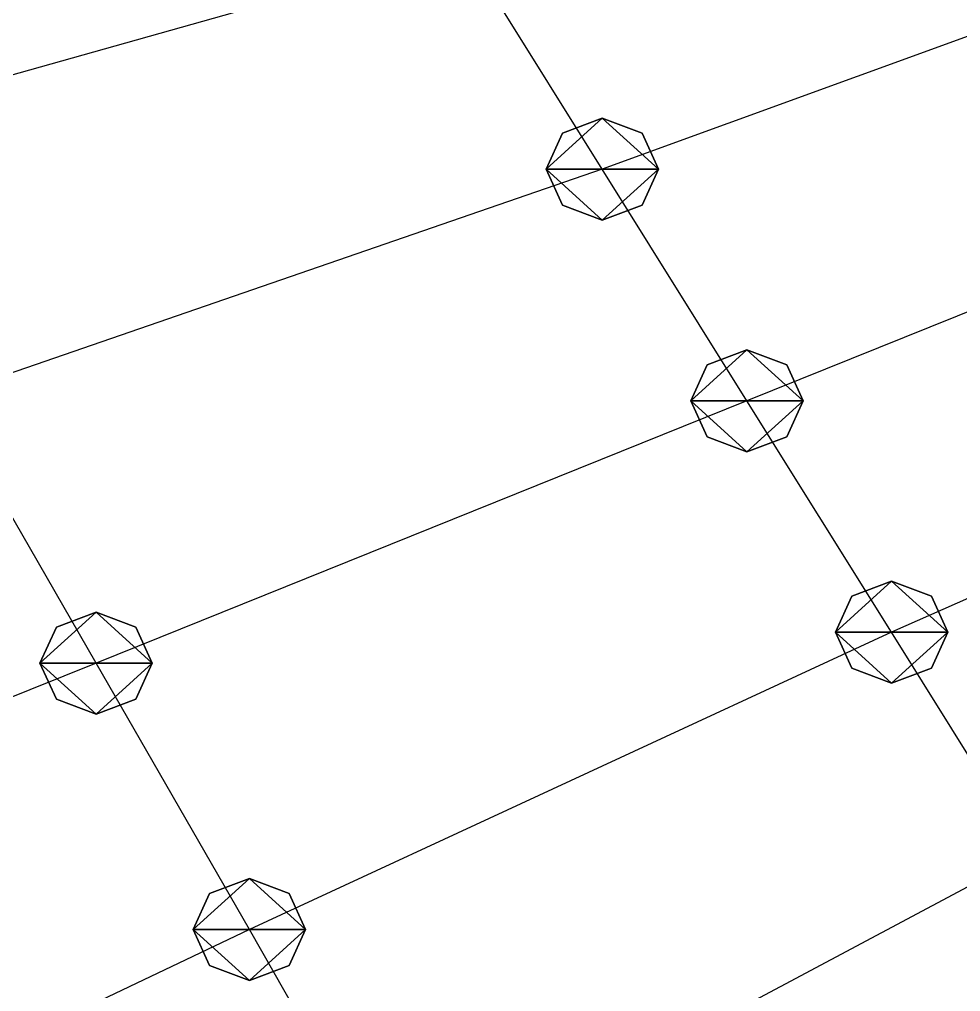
# Model space of a CAD drawing. Header units: metres. Extents: x -75 to 75, y -50 to 48.
# Drawn here: x -49.26 to -32.52, y -22.47 to -5.18 of the extents above; entities that cross this region are included whole.
import ezdxf

# ---------------------------------------------------------------- set-up
doc = ezdxf.new("R2010")
doc.units = ezdxf.units.M

msp = doc.modelspace()

# ---------------------------------------------------------------- linework, layer by layer
for p, q in [((-27.28772, -3.6247559, -212.22095), (-38.897255, -7.847496, -215.68001)), ((-41.349464, -3.906578, -214.45413), (-53.28535, -7.2626953, -217.3912)), ((-38.897255, -7.847496, -215.68001), (-41.349464, -3.906578, -214.45413)), ((-38.897255, -6.9411836, -216.10262), (-39.604362, -7.2066364, -215.97884)), ((-38.897255, -6.9411836, -216.10262), (-39.604362, -7.2066364, -215.97884)), ((-38.897255, -6.9411836, -216.10262), (-39.604362, -7.2066364, -215.97884)), ((-38.897255, -6.9411836, -216.10262), (-39.604362, -7.2066364, -215.97884)), ((-38.190147, -7.2066364, -215.97884), (-38.897255, -6.9411836, -216.10262)), ((-38.190147, -7.2066364, -215.97884), (-38.897255, -6.9411836, -216.10262)), ((-38.190147, -7.2066364, -215.97884), (-38.897255, -6.9411836, -216.10262)), ((-38.190147, -7.2066364, -215.97884), (-38.897255, -6.9411836, -216.10262)), ((-39.604362, -7.2066364, -215.97884), (-39.897255, -7.847496, -215.68001)), ((-39.604362, -7.2066364, -215.97884), (-39.897255, -7.847496, -215.68001)), ((-39.604362, -7.2066364, -215.97884), (-39.897255, -7.847496, -215.68001)), ((-39.604362, -7.2066364, -215.97884), (-39.897255, -7.847496, -215.68001)), ((-37.897255, -7.847496, -215.68001), (-38.190147, -7.2066364, -215.97884)), ((-37.897255, -7.847496, -215.68001), (-38.190147, -7.2066364, -215.97884)), ((-37.897255, -7.847496, -215.68001), (-38.190147, -7.2066364, -215.97884)), ((-37.897255, -7.847496, -215.68001), (-38.190147, -7.2066364, -215.97884)), ((-24.745731, -7.298603, -213.06104), (-36.32342, -11.96508, -216.94678)), ((-38.897255, -7.847496, -215.68001), (-50.62865, -11.893513, -219.09747)), ((-39.897255, -7.847496, -215.68001), (-39.604362, -8.488356, -215.38118)), ((-39.897255, -7.847496, -215.68001), (-39.604362, -8.488356, -215.38118)), ((-39.897255, -7.847496, -215.68001), (-39.604362, -8.488356, -215.38118)), ((-39.897255, -7.847496, -215.68001), (-39.604362, -8.488356, -215.38118)), ((-36.32342, -11.96508, -216.94678), (-38.897255, -7.847496, -215.68001)), ((-38.190147, -8.488356, -215.38118), (-37.897255, -7.847496, -215.68001)), ((-38.190147, -8.488356, -215.38118), (-37.897255, -7.847496, -215.68001)), ((-38.190147, -8.488356, -215.38118), (-37.897255, -7.847496, -215.68001)), ((-38.190147, -8.488356, -215.38118), (-37.897255, -7.847496, -215.68001)), ((-39.604362, -8.488356, -215.38118), (-38.897255, -8.753809, -215.2574)), ((-39.604362, -8.488356, -215.38118), (-38.897255, -8.753809, -215.2574)), ((-39.604362, -8.488356, -215.38118), (-38.897255, -8.753809, -215.2574)), ((-39.604362, -8.488356, -215.38118), (-38.897255, -8.753809, -215.2574)), ((-38.897255, -8.753809, -215.2574), (-38.190147, -8.488356, -215.38118)), ((-38.897255, -8.753809, -215.2574), (-38.190147, -8.488356, -215.38118)), ((-38.897255, -8.753809, -215.2574), (-38.190147, -8.488356, -215.38118)), ((-38.897255, -8.753809, -215.2574), (-38.190147, -8.488356, -215.38118)), ((-36.32342, -11.058767, -217.36938), (-37.03053, -11.324221, -217.2456)), ((-36.32342, -11.058767, -217.36938), (-37.03053, -11.324221, -217.2456)), ((-36.32342, -11.058767, -217.36938), (-37.03053, -11.324221, -217.2456)), ((-36.32342, -11.058767, -217.36938), (-37.03053, -11.324221, -217.2456)), ((-35.616314, -11.324221, -217.2456), (-36.32342, -11.058767, -217.36938)), ((-35.616314, -11.324221, -217.2456), (-36.32342, -11.058767, -217.36938)), ((-35.616314, -11.324221, -217.2456), (-36.32342, -11.058767, -217.36938)), ((-35.616314, -11.324221, -217.2456), (-36.32342, -11.058767, -217.36938)), ((-22.203707, -10.97242, -213.90125), (-33.74958, -16.082653, -218.21361)), ((-37.03053, -11.324221, -217.2456), (-37.32342, -11.96508, -216.94678)), ((-37.03053, -11.324221, -217.2456), (-37.32342, -11.96508, -216.94678)), ((-37.03053, -11.324221, -217.2456), (-37.32342, -11.96508, -216.94678)), ((-37.03053, -11.324221, -217.2456), (-37.32342, -11.96508, -216.94678)), ((-35.32342, -11.96508, -216.94678), (-35.616314, -11.324221, -217.2456)), ((-35.32342, -11.96508, -216.94678), (-35.616314, -11.324221, -217.2456)), ((-35.32342, -11.96508, -216.94678), (-35.616314, -11.324221, -217.2456)), ((-35.32342, -11.96508, -216.94678), (-35.616314, -11.324221, -217.2456)), ((-47.901283, -16.631449, -220.83209), (-50.62865, -11.893513, -219.09747)), ((-36.32342, -11.96508, -216.94678), (-47.901283, -16.631449, -220.83209)), ((-37.32342, -11.96508, -216.94678), (-37.03053, -12.60594, -216.64795)), ((-37.32342, -11.96508, -216.94678), (-37.03053, -12.60594, -216.64795)), ((-37.32342, -11.96508, -216.94678), (-37.03053, -12.60594, -216.64795)), ((-37.32342, -11.96508, -216.94678), (-37.03053, -12.60594, -216.64795)), ((-33.74958, -16.082653, -218.21361), (-36.32342, -11.96508, -216.94678)), ((-35.616314, -12.60594, -216.64795), (-35.32342, -11.96508, -216.94678)), ((-35.616314, -12.60594, -216.64795), (-35.32342, -11.96508, -216.94678)), ((-35.616314, -12.60594, -216.64795), (-35.32342, -11.96508, -216.94678)), ((-35.616314, -12.60594, -216.64795), (-35.32342, -11.96508, -216.94678)), ((-37.03053, -12.60594, -216.64795), (-36.32342, -12.871393, -216.52417)), ((-37.03053, -12.60594, -216.64795), (-36.32342, -12.871393, -216.52417)), ((-37.03053, -12.60594, -216.64795), (-36.32342, -12.871393, -216.52417)), ((-37.03053, -12.60594, -216.64795), (-36.32342, -12.871393, -216.52417)), ((-36.32342, -12.871393, -216.52417), (-35.616314, -12.60594, -216.64795)), ((-36.32342, -12.871393, -216.52417), (-35.616314, -12.60594, -216.64795)), ((-36.32342, -12.871393, -216.52417), (-35.616314, -12.60594, -216.64795)), ((-36.32342, -12.871393, -216.52417), (-35.616314, -12.60594, -216.64795)), ((-33.74958, -15.17634, -218.63622), (-34.456688, -15.441793, -218.51244)), ((-33.74958, -15.17634, -218.63622), (-34.456688, -15.441793, -218.51244)), ((-33.74958, -15.17634, -218.63622), (-34.456688, -15.441793, -218.51244)), ((-33.74958, -15.17634, -218.63622), (-34.456688, -15.441793, -218.51244)), ((-33.042473, -15.441793, -218.51244), (-33.74958, -15.17634, -218.63622)), ((-33.042473, -15.441793, -218.51244), (-33.74958, -15.17634, -218.63622)), ((-33.042473, -15.441793, -218.51244), (-33.74958, -15.17634, -218.63622)), ((-33.042473, -15.441793, -218.51244), (-33.74958, -15.17634, -218.63622)), ((-34.456688, -15.441793, -218.51244), (-34.74958, -16.082653, -218.21361)), ((-34.456688, -15.441793, -218.51244), (-34.74958, -16.082653, -218.21361)), ((-34.456688, -15.441793, -218.51244), (-34.74958, -16.082653, -218.21361)), ((-34.456688, -15.441793, -218.51244), (-34.74958, -16.082653, -218.21361)), ((-32.74958, -16.082653, -218.21361), (-33.042473, -15.441793, -218.51244)), ((-32.74958, -16.082653, -218.21361), (-33.042473, -15.441793, -218.51244)), ((-32.74958, -16.082653, -218.21361), (-33.042473, -15.441793, -218.51244)), ((-32.74958, -16.082653, -218.21361), (-33.042473, -15.441793, -218.51244)), ((-47.901283, -15.725136, -221.2547), (-48.60839, -15.990589, -221.13092)), ((-47.901283, -15.725136, -221.2547), (-48.60839, -15.990589, -221.13092)), ((-47.901283, -15.725136, -221.2547), (-48.60839, -15.990589, -221.13092)), ((-47.901283, -15.725136, -221.2547), (-48.60839, -15.990589, -221.13092)), ((-47.194176, -15.990589, -221.13092), (-47.901283, -15.725136, -221.2547)), ((-47.194176, -15.990589, -221.13092), (-47.901283, -15.725136, -221.2547)), ((-47.194176, -15.990589, -221.13092), (-47.901283, -15.725136, -221.2547)), ((-47.194176, -15.990589, -221.13092), (-47.901283, -15.725136, -221.2547)), ((-48.60839, -15.990589, -221.13092), (-48.901283, -16.631449, -220.83209)), ((-48.60839, -15.990589, -221.13092), (-48.901283, -16.631449, -220.83209)), ((-48.60839, -15.990589, -221.13092), (-48.901283, -16.631449, -220.83209)), ((-48.60839, -15.990589, -221.13092), (-48.901283, -16.631449, -220.83209)), ((-46.901283, -16.631449, -220.83209), (-47.194176, -15.990589, -221.13092)), ((-46.901283, -16.631449, -220.83209), (-47.194176, -15.990589, -221.13092)), ((-46.901283, -16.631449, -220.83209), (-47.194176, -15.990589, -221.13092)), ((-46.901283, -16.631449, -220.83209), (-47.194176, -15.990589, -221.13092)), ((-33.74958, -16.082653, -218.21361), (-45.17392, -21.369387, -222.56674)), ((-34.74958, -16.082653, -218.21361), (-34.456688, -16.723513, -217.91478)), ((-34.74958, -16.082653, -218.21361), (-34.456688, -16.723513, -217.91478)), ((-34.74958, -16.082653, -218.21361), (-34.456688, -16.723513, -217.91478)), ((-34.74958, -16.082653, -218.21361), (-34.456688, -16.723513, -217.91478)), ((-31.29737, -20.023571, -219.43954), (-33.74958, -16.082653, -218.21361)), ((-33.042473, -16.723513, -217.91478), (-32.74958, -16.082653, -218.21361)), ((-33.042473, -16.723513, -217.91478), (-32.74958, -16.082653, -218.21361)), ((-33.042473, -16.723513, -217.91478), (-32.74958, -16.082653, -218.21361)), ((-33.042473, -16.723513, -217.91478), (-32.74958, -16.082653, -218.21361)), ((-47.901283, -16.631449, -220.83209), (-59.479385, -21.297832, -224.71664)), ((-48.901283, -16.631449, -220.83209), (-48.60839, -17.272308, -220.53326)), ((-48.901283, -16.631449, -220.83209), (-48.60839, -17.272308, -220.53326)), ((-48.901283, -16.631449, -220.83209), (-48.60839, -17.272308, -220.53326)), ((-48.901283, -16.631449, -220.83209), (-48.60839, -17.272308, -220.53326)), ((-45.17392, -21.369387, -222.56674), (-47.901283, -16.631449, -220.83209)), ((-47.194176, -17.272308, -220.53326), (-46.901283, -16.631449, -220.83209)), ((-47.194176, -17.272308, -220.53326), (-46.901283, -16.631449, -220.83209)), ((-47.194176, -17.272308, -220.53326), (-46.901283, -16.631449, -220.83209)), ((-47.194176, -17.272308, -220.53326), (-46.901283, -16.631449, -220.83209)), ((-34.456688, -16.723513, -217.91478), (-33.74958, -16.988966, -217.791)), ((-34.456688, -16.723513, -217.91478), (-33.74958, -16.988966, -217.791)), ((-34.456688, -16.723513, -217.91478), (-33.74958, -16.988966, -217.791)), ((-34.456688, -16.723513, -217.91478), (-33.74958, -16.988966, -217.791)), ((-33.74958, -16.988966, -217.791), (-33.042473, -16.723513, -217.91478)), ((-33.74958, -16.988966, -217.791), (-33.042473, -16.723513, -217.91478)), ((-33.74958, -16.988966, -217.791), (-33.042473, -16.723513, -217.91478)), ((-33.74958, -16.988966, -217.791), (-33.042473, -16.723513, -217.91478)), ((-48.60839, -17.272308, -220.53326), (-47.901283, -17.537762, -220.40948)), ((-48.60839, -17.272308, -220.53326), (-47.901283, -17.537762, -220.40948)), ((-48.60839, -17.272308, -220.53326), (-47.901283, -17.537762, -220.40948)), ((-48.60839, -17.272308, -220.53326), (-47.901283, -17.537762, -220.40948)), ((-47.901283, -17.537762, -220.40948), (-47.194176, -17.272308, -220.53326)), ((-47.901283, -17.537762, -220.40948), (-47.194176, -17.272308, -220.53326)), ((-47.901283, -17.537762, -220.40948), (-47.194176, -17.272308, -220.53326)), ((-47.901283, -17.537762, -220.40948), (-47.194176, -17.272308, -220.53326)), ((-31.29737, -20.023571, -219.43954), (-42.51724, -26.000223, -224.27296)), ((-45.17392, -20.463074, -222.98935), (-45.881027, -20.728527, -222.86557)), ((-45.17392, -20.463074, -222.98935), (-45.881027, -20.728527, -222.86557)), ((-45.17392, -20.463074, -222.98935), (-45.881027, -20.728527, -222.86557)), ((-45.17392, -20.463074, -222.98935), (-45.881027, -20.728527, -222.86557)), ((-44.466812, -20.728527, -222.86557), (-45.17392, -20.463074, -222.98935)), ((-44.466812, -20.728527, -222.86557), (-45.17392, -20.463074, -222.98935)), ((-44.466812, -20.728527, -222.86557), (-45.17392, -20.463074, -222.98935)), ((-44.466812, -20.728527, -222.86557), (-45.17392, -20.463074, -222.98935)), ((-45.881027, -20.728527, -222.86557), (-46.17392, -21.369387, -222.56674)), ((-45.881027, -20.728527, -222.86557), (-46.17392, -21.369387, -222.56674)), ((-45.881027, -20.728527, -222.86557), (-46.17392, -21.369387, -222.56674)), ((-45.881027, -20.728527, -222.86557), (-46.17392, -21.369387, -222.56674)), ((-44.17392, -21.369387, -222.56674), (-44.466812, -20.728527, -222.86557)), ((-44.17392, -21.369387, -222.56674), (-44.466812, -20.728527, -222.86557)), ((-44.17392, -21.369387, -222.56674), (-44.466812, -20.728527, -222.86557)), ((-44.17392, -21.369387, -222.56674), (-44.466812, -20.728527, -222.86557)), ((-45.17392, -21.369387, -222.56674), (-56.527775, -26.763206, -226.94772)), ((-46.17392, -21.369387, -222.56674), (-45.881027, -22.010246, -222.26791)), ((-46.17392, -21.369387, -222.56674), (-45.881027, -22.010246, -222.26791)), ((-46.17392, -21.369387, -222.56674), (-45.881027, -22.010246, -222.26791)), ((-46.17392, -21.369387, -222.56674), (-45.881027, -22.010246, -222.26791)), ((-42.51724, -26.000223, -224.27296), (-45.17392, -21.369387, -222.56674)), ((-44.466812, -22.010246, -222.26791), (-44.17392, -21.369387, -222.56674)), ((-44.466812, -22.010246, -222.26791), (-44.17392, -21.369387, -222.56674)), ((-44.466812, -22.010246, -222.26791), (-44.17392, -21.369387, -222.56674)), ((-44.466812, -22.010246, -222.26791), (-44.17392, -21.369387, -222.56674)), ((-45.881027, -22.010246, -222.26791), (-45.17392, -22.2757, -222.14413)), ((-45.881027, -22.010246, -222.26791), (-45.17392, -22.2757, -222.14413)), ((-45.881027, -22.010246, -222.26791), (-45.17392, -22.2757, -222.14413)), ((-45.881027, -22.010246, -222.26791), (-45.17392, -22.2757, -222.14413)), ((-45.17392, -22.2757, -222.14413), (-44.466812, -22.010246, -222.26791)), ((-45.17392, -22.2757, -222.14413), (-44.466812, -22.010246, -222.26791)), ((-45.17392, -22.2757, -222.14413), (-44.466812, -22.010246, -222.26791)), ((-45.17392, -22.2757, -222.14413), (-44.466812, -22.010246, -222.26791))]:
    msp.add_line(p, q)
for points in [[(-39.897255, -7.847496, -215.68001), (-39.604362, -7.2066364, -215.97884), (-38.897255, -6.9411836, -216.10262), (-38.897156, -6.9410834, -216.10251)], [(-39.897255, -7.847496, -215.68001), (-39.604362, -7.2066364, -215.97884), (-38.897255, -6.9411836, -216.10262), (-38.897156, -6.9410834, -216.10251)], [(-39.897255, -7.847496, -215.68001), (-39.604362, -7.2066364, -215.97884), (-38.897255, -6.9411836, -216.10262), (-38.897156, -6.9410834, -216.10251)], [(-39.897255, -7.847496, -215.68001), (-39.604362, -7.2066364, -215.97884), (-38.897255, -6.9411836, -216.10262), (-38.897156, -6.9410834, -216.10251)], [(-39.897255, -7.847496, -215.68001), (-38.897255, -6.9411836, -216.10262), (-37.897255, -7.847496, -215.68001), (-37.897156, -7.847396, -215.6799)], [(-39.897255, -7.847496, -215.68001), (-38.897255, -6.9411836, -216.10262), (-37.897255, -7.847496, -215.68001), (-37.897156, -7.847396, -215.6799)], [(-39.897255, -7.847496, -215.68001), (-38.897255, -6.9411836, -216.10262), (-37.897255, -7.847496, -215.68001), (-37.897156, -7.847396, -215.6799)], [(-39.897255, -7.847496, -215.68001), (-38.897255, -6.9411836, -216.10262), (-37.897255, -7.847496, -215.68001), (-37.897156, -7.847396, -215.6799)], [(-38.897255, -6.9411836, -216.10262), (-38.190147, -7.2066364, -215.97884), (-37.897255, -7.847496, -215.68001), (-37.897156, -7.847396, -215.6799)], [(-38.897255, -6.9411836, -216.10262), (-38.190147, -7.2066364, -215.97884), (-37.897255, -7.847496, -215.68001), (-37.897156, -7.847396, -215.6799)], [(-38.897255, -6.9411836, -216.10262), (-38.190147, -7.2066364, -215.97884), (-37.897255, -7.847496, -215.68001), (-37.897156, -7.847396, -215.6799)], [(-38.897255, -6.9411836, -216.10262), (-38.190147, -7.2066364, -215.97884), (-37.897255, -7.847496, -215.68001), (-37.897156, -7.847396, -215.6799)], [(-38.897255, -8.753809, -215.2574), (-39.604362, -8.488356, -215.38118), (-39.897255, -7.847496, -215.68001), (-39.897156, -7.847396, -215.6799)], [(-37.897255, -7.847496, -215.68001), (-38.897255, -8.753809, -215.2574), (-39.897255, -7.847496, -215.68001), (-39.897156, -7.847396, -215.6799)], [(-38.897255, -8.753809, -215.2574), (-39.604362, -8.488356, -215.38118), (-39.897255, -7.847496, -215.68001), (-39.897156, -7.847396, -215.6799)], [(-37.897255, -7.847496, -215.68001), (-38.897255, -8.753809, -215.2574), (-39.897255, -7.847496, -215.68001), (-39.897156, -7.847396, -215.6799)], [(-38.897255, -8.753809, -215.2574), (-39.604362, -8.488356, -215.38118), (-39.897255, -7.847496, -215.68001), (-39.897156, -7.847396, -215.6799)], [(-37.897255, -7.847496, -215.68001), (-38.897255, -8.753809, -215.2574), (-39.897255, -7.847496, -215.68001), (-39.897156, -7.847396, -215.6799)], [(-38.897255, -8.753809, -215.2574), (-39.604362, -8.488356, -215.38118), (-39.897255, -7.847496, -215.68001), (-39.897156, -7.847396, -215.6799)], [(-37.897255, -7.847496, -215.68001), (-38.897255, -8.753809, -215.2574), (-39.897255, -7.847496, -215.68001), (-39.897156, -7.847396, -215.6799)], [(-37.897255, -7.847496, -215.68001), (-38.190147, -8.488356, -215.38118), (-38.897255, -8.753809, -215.2574), (-38.897156, -8.753709, -215.2573)], [(-37.897255, -7.847496, -215.68001), (-38.190147, -8.488356, -215.38118), (-38.897255, -8.753809, -215.2574), (-38.897156, -8.753709, -215.2573)], [(-37.897255, -7.847496, -215.68001), (-38.190147, -8.488356, -215.38118), (-38.897255, -8.753809, -215.2574), (-38.897156, -8.753709, -215.2573)], [(-37.897255, -7.847496, -215.68001), (-38.190147, -8.488356, -215.38118), (-38.897255, -8.753809, -215.2574), (-38.897156, -8.753709, -215.2573)], [(-37.32342, -11.96508, -216.94678), (-37.03053, -11.324221, -217.2456), (-36.32342, -11.058767, -217.36938), (-36.323322, -11.058667, -217.36928)], [(-37.32342, -11.96508, -216.94678), (-37.03053, -11.324221, -217.2456), (-36.32342, -11.058767, -217.36938), (-36.323322, -11.058667, -217.36928)], [(-37.32342, -11.96508, -216.94678), (-37.03053, -11.324221, -217.2456), (-36.32342, -11.058767, -217.36938), (-36.323322, -11.058667, -217.36928)], [(-37.32342, -11.96508, -216.94678), (-37.03053, -11.324221, -217.2456), (-36.32342, -11.058767, -217.36938), (-36.323322, -11.058667, -217.36928)], [(-37.32342, -11.96508, -216.94678), (-36.32342, -11.058767, -217.36938), (-35.32342, -11.96508, -216.94678), (-35.323322, -11.96498, -216.94667)], [(-37.32342, -11.96508, -216.94678), (-36.32342, -11.058767, -217.36938), (-35.32342, -11.96508, -216.94678), (-35.323322, -11.96498, -216.94667)], [(-37.32342, -11.96508, -216.94678), (-36.32342, -11.058767, -217.36938), (-35.32342, -11.96508, -216.94678), (-35.323322, -11.96498, -216.94667)], [(-37.32342, -11.96508, -216.94678), (-36.32342, -11.058767, -217.36938), (-35.32342, -11.96508, -216.94678), (-35.323322, -11.96498, -216.94667)], [(-36.32342, -11.058767, -217.36938), (-35.616314, -11.324221, -217.2456), (-35.32342, -11.96508, -216.94678), (-35.323322, -11.96498, -216.94667)], [(-36.32342, -11.058767, -217.36938), (-35.616314, -11.324221, -217.2456), (-35.32342, -11.96508, -216.94678), (-35.323322, -11.96498, -216.94667)], [(-36.32342, -11.058767, -217.36938), (-35.616314, -11.324221, -217.2456), (-35.32342, -11.96508, -216.94678), (-35.323322, -11.96498, -216.94667)], [(-36.32342, -11.058767, -217.36938), (-35.616314, -11.324221, -217.2456), (-35.32342, -11.96508, -216.94678), (-35.323322, -11.96498, -216.94667)], [(-36.32342, -12.871393, -216.52417), (-37.03053, -12.60594, -216.64795), (-37.32342, -11.96508, -216.94678), (-37.323322, -11.96498, -216.94667)], [(-35.32342, -11.96508, -216.94678), (-36.32342, -12.871393, -216.52417), (-37.32342, -11.96508, -216.94678), (-37.323322, -11.96498, -216.94667)], [(-36.32342, -12.871393, -216.52417), (-37.03053, -12.60594, -216.64795), (-37.32342, -11.96508, -216.94678), (-37.323322, -11.96498, -216.94667)], [(-35.32342, -11.96508, -216.94678), (-36.32342, -12.871393, -216.52417), (-37.32342, -11.96508, -216.94678), (-37.323322, -11.96498, -216.94667)], [(-36.32342, -12.871393, -216.52417), (-37.03053, -12.60594, -216.64795), (-37.32342, -11.96508, -216.94678), (-37.323322, -11.96498, -216.94667)], [(-35.32342, -11.96508, -216.94678), (-36.32342, -12.871393, -216.52417), (-37.32342, -11.96508, -216.94678), (-37.323322, -11.96498, -216.94667)], [(-36.32342, -12.871393, -216.52417), (-37.03053, -12.60594, -216.64795), (-37.32342, -11.96508, -216.94678), (-37.323322, -11.96498, -216.94667)], [(-35.32342, -11.96508, -216.94678), (-36.32342, -12.871393, -216.52417), (-37.32342, -11.96508, -216.94678), (-37.323322, -11.96498, -216.94667)], [(-35.32342, -11.96508, -216.94678), (-35.616314, -12.60594, -216.64795), (-36.32342, -12.871393, -216.52417), (-36.323322, -12.871293, -216.52406)], [(-35.32342, -11.96508, -216.94678), (-35.616314, -12.60594, -216.64795), (-36.32342, -12.871393, -216.52417), (-36.323322, -12.871293, -216.52406)], [(-35.32342, -11.96508, -216.94678), (-35.616314, -12.60594, -216.64795), (-36.32342, -12.871393, -216.52417), (-36.323322, -12.871293, -216.52406)], [(-35.32342, -11.96508, -216.94678), (-35.616314, -12.60594, -216.64795), (-36.32342, -12.871393, -216.52417), (-36.323322, -12.871293, -216.52406)], [(-34.74958, -16.082653, -218.21361), (-34.456688, -15.441793, -218.51244), (-33.74958, -15.17634, -218.63622), (-33.74948, -15.17624, -218.63611)], [(-34.74958, -16.082653, -218.21361), (-34.456688, -15.441793, -218.51244), (-33.74958, -15.17634, -218.63622), (-33.74948, -15.17624, -218.63611)], [(-34.74958, -16.082653, -218.21361), (-34.456688, -15.441793, -218.51244), (-33.74958, -15.17634, -218.63622), (-33.74948, -15.17624, -218.63611)], [(-34.74958, -16.082653, -218.21361), (-34.456688, -15.441793, -218.51244), (-33.74958, -15.17634, -218.63622), (-33.74948, -15.17624, -218.63611)], [(-34.74958, -16.082653, -218.21361), (-33.74958, -15.17634, -218.63622), (-32.74958, -16.082653, -218.21361), (-32.74948, -16.082554, -218.2135)], [(-34.74958, -16.082653, -218.21361), (-33.74958, -15.17634, -218.63622), (-32.74958, -16.082653, -218.21361), (-32.74948, -16.082554, -218.2135)], [(-34.74958, -16.082653, -218.21361), (-33.74958, -15.17634, -218.63622), (-32.74958, -16.082653, -218.21361), (-32.74948, -16.082554, -218.2135)], [(-34.74958, -16.082653, -218.21361), (-33.74958, -15.17634, -218.63622), (-32.74958, -16.082653, -218.21361), (-32.74948, -16.082554, -218.2135)], [(-33.74958, -15.17634, -218.63622), (-33.042473, -15.441793, -218.51244), (-32.74958, -16.082653, -218.21361), (-32.74948, -16.082554, -218.2135)], [(-33.74958, -15.17634, -218.63622), (-33.042473, -15.441793, -218.51244), (-32.74958, -16.082653, -218.21361), (-32.74948, -16.082554, -218.2135)], [(-33.74958, -15.17634, -218.63622), (-33.042473, -15.441793, -218.51244), (-32.74958, -16.082653, -218.21361), (-32.74948, -16.082554, -218.2135)], [(-33.74958, -15.17634, -218.63622), (-33.042473, -15.441793, -218.51244), (-32.74958, -16.082653, -218.21361), (-32.74948, -16.082554, -218.2135)], [(-48.901283, -16.631449, -220.83209), (-48.60839, -15.990589, -221.13092), (-47.901283, -15.725136, -221.2547), (-47.901184, -15.725036, -221.2546)], [(-48.901283, -16.631449, -220.83209), (-48.60839, -15.990589, -221.13092), (-47.901283, -15.725136, -221.2547), (-47.901184, -15.725036, -221.2546)], [(-48.901283, -16.631449, -220.83209), (-48.60839, -15.990589, -221.13092), (-47.901283, -15.725136, -221.2547), (-47.901184, -15.725036, -221.2546)], [(-48.901283, -16.631449, -220.83209), (-48.60839, -15.990589, -221.13092), (-47.901283, -15.725136, -221.2547), (-47.901184, -15.725036, -221.2546)], [(-48.901283, -16.631449, -220.83209), (-47.901283, -15.725136, -221.2547), (-46.901283, -16.631449, -220.83209), (-46.901184, -16.63135, -220.83199)], [(-48.901283, -16.631449, -220.83209), (-47.901283, -15.725136, -221.2547), (-46.901283, -16.631449, -220.83209), (-46.901184, -16.63135, -220.83199)], [(-48.901283, -16.631449, -220.83209), (-47.901283, -15.725136, -221.2547), (-46.901283, -16.631449, -220.83209), (-46.901184, -16.63135, -220.83199)], [(-48.901283, -16.631449, -220.83209), (-47.901283, -15.725136, -221.2547), (-46.901283, -16.631449, -220.83209), (-46.901184, -16.63135, -220.83199)], [(-47.901283, -15.725136, -221.2547), (-47.194176, -15.990589, -221.13092), (-46.901283, -16.631449, -220.83209), (-46.901184, -16.63135, -220.83199)], [(-47.901283, -15.725136, -221.2547), (-47.194176, -15.990589, -221.13092), (-46.901283, -16.631449, -220.83209), (-46.901184, -16.63135, -220.83199)], [(-47.901283, -15.725136, -221.2547), (-47.194176, -15.990589, -221.13092), (-46.901283, -16.631449, -220.83209), (-46.901184, -16.63135, -220.83199)], [(-47.901283, -15.725136, -221.2547), (-47.194176, -15.990589, -221.13092), (-46.901283, -16.631449, -220.83209), (-46.901184, -16.63135, -220.83199)], [(-33.74958, -16.988966, -217.791), (-34.456688, -16.723513, -217.91478), (-34.74958, -16.082653, -218.21361), (-34.74948, -16.082554, -218.2135)], [(-32.74958, -16.082653, -218.21361), (-33.74958, -16.988966, -217.791), (-34.74958, -16.082653, -218.21361), (-34.74948, -16.082554, -218.2135)], [(-33.74958, -16.988966, -217.791), (-34.456688, -16.723513, -217.91478), (-34.74958, -16.082653, -218.21361), (-34.74948, -16.082554, -218.2135)], [(-32.74958, -16.082653, -218.21361), (-33.74958, -16.988966, -217.791), (-34.74958, -16.082653, -218.21361), (-34.74948, -16.082554, -218.2135)], [(-33.74958, -16.988966, -217.791), (-34.456688, -16.723513, -217.91478), (-34.74958, -16.082653, -218.21361), (-34.74948, -16.082554, -218.2135)], [(-32.74958, -16.082653, -218.21361), (-33.74958, -16.988966, -217.791), (-34.74958, -16.082653, -218.21361), (-34.74948, -16.082554, -218.2135)], [(-33.74958, -16.988966, -217.791), (-34.456688, -16.723513, -217.91478), (-34.74958, -16.082653, -218.21361), (-34.74948, -16.082554, -218.2135)], [(-32.74958, -16.082653, -218.21361), (-33.74958, -16.988966, -217.791), (-34.74958, -16.082653, -218.21361), (-34.74948, -16.082554, -218.2135)], [(-32.74958, -16.082653, -218.21361), (-33.042473, -16.723513, -217.91478), (-33.74958, -16.988966, -217.791), (-33.74948, -16.988867, -217.7909)], [(-32.74958, -16.082653, -218.21361), (-33.042473, -16.723513, -217.91478), (-33.74958, -16.988966, -217.791), (-33.74948, -16.988867, -217.7909)], [(-32.74958, -16.082653, -218.21361), (-33.042473, -16.723513, -217.91478), (-33.74958, -16.988966, -217.791), (-33.74948, -16.988867, -217.7909)], [(-32.74958, -16.082653, -218.21361), (-33.042473, -16.723513, -217.91478), (-33.74958, -16.988966, -217.791), (-33.74948, -16.988867, -217.7909)], [(-47.901283, -17.537762, -220.40948), (-48.60839, -17.272308, -220.53326), (-48.901283, -16.631449, -220.83209), (-48.901184, -16.63135, -220.83199)], [(-46.901283, -16.631449, -220.83209), (-47.901283, -17.537762, -220.40948), (-48.901283, -16.631449, -220.83209), (-48.901184, -16.63135, -220.83199)], [(-47.901283, -17.537762, -220.40948), (-48.60839, -17.272308, -220.53326), (-48.901283, -16.631449, -220.83209), (-48.901184, -16.63135, -220.83199)], [(-46.901283, -16.631449, -220.83209), (-47.901283, -17.537762, -220.40948), (-48.901283, -16.631449, -220.83209), (-48.901184, -16.63135, -220.83199)], [(-47.901283, -17.537762, -220.40948), (-48.60839, -17.272308, -220.53326), (-48.901283, -16.631449, -220.83209), (-48.901184, -16.63135, -220.83199)], [(-46.901283, -16.631449, -220.83209), (-47.901283, -17.537762, -220.40948), (-48.901283, -16.631449, -220.83209), (-48.901184, -16.63135, -220.83199)], [(-47.901283, -17.537762, -220.40948), (-48.60839, -17.272308, -220.53326), (-48.901283, -16.631449, -220.83209), (-48.901184, -16.63135, -220.83199)], [(-46.901283, -16.631449, -220.83209), (-47.901283, -17.537762, -220.40948), (-48.901283, -16.631449, -220.83209), (-48.901184, -16.63135, -220.83199)], [(-46.901283, -16.631449, -220.83209), (-47.194176, -17.272308, -220.53326), (-47.901283, -17.537762, -220.40948), (-47.901184, -17.537663, -220.40938)], [(-46.901283, -16.631449, -220.83209), (-47.194176, -17.272308, -220.53326), (-47.901283, -17.537762, -220.40948), (-47.901184, -17.537663, -220.40938)], [(-46.901283, -16.631449, -220.83209), (-47.194176, -17.272308, -220.53326), (-47.901283, -17.537762, -220.40948), (-47.901184, -17.537663, -220.40938)], [(-46.901283, -16.631449, -220.83209), (-47.194176, -17.272308, -220.53326), (-47.901283, -17.537762, -220.40948), (-47.901184, -17.537663, -220.40938)], [(-46.17392, -21.369387, -222.56674), (-45.881027, -20.728527, -222.86557), (-45.17392, -20.463074, -222.98935), (-45.17382, -20.462975, -222.98924)], [(-46.17392, -21.369387, -222.56674), (-45.881027, -20.728527, -222.86557), (-45.17392, -20.463074, -222.98935), (-45.17382, -20.462975, -222.98924)], [(-46.17392, -21.369387, -222.56674), (-45.881027, -20.728527, -222.86557), (-45.17392, -20.463074, -222.98935), (-45.17382, -20.462975, -222.98924)], [(-46.17392, -21.369387, -222.56674), (-45.881027, -20.728527, -222.86557), (-45.17392, -20.463074, -222.98935), (-45.17382, -20.462975, -222.98924)], [(-46.17392, -21.369387, -222.56674), (-45.17392, -20.463074, -222.98935), (-44.17392, -21.369387, -222.56674), (-44.17382, -21.369287, -222.56664)], [(-46.17392, -21.369387, -222.56674), (-45.17392, -20.463074, -222.98935), (-44.17392, -21.369387, -222.56674), (-44.17382, -21.369287, -222.56664)], [(-46.17392, -21.369387, -222.56674), (-45.17392, -20.463074, -222.98935), (-44.17392, -21.369387, -222.56674), (-44.17382, -21.369287, -222.56664)], [(-46.17392, -21.369387, -222.56674), (-45.17392, -20.463074, -222.98935), (-44.17392, -21.369387, -222.56674), (-44.17382, -21.369287, -222.56664)], [(-45.17392, -20.463074, -222.98935), (-44.466812, -20.728527, -222.86557), (-44.17392, -21.369387, -222.56674), (-44.17382, -21.369287, -222.56664)], [(-45.17392, -20.463074, -222.98935), (-44.466812, -20.728527, -222.86557), (-44.17392, -21.369387, -222.56674), (-44.17382, -21.369287, -222.56664)], [(-45.17392, -20.463074, -222.98935), (-44.466812, -20.728527, -222.86557), (-44.17392, -21.369387, -222.56674), (-44.17382, -21.369287, -222.56664)], [(-45.17392, -20.463074, -222.98935), (-44.466812, -20.728527, -222.86557), (-44.17392, -21.369387, -222.56674), (-44.17382, -21.369287, -222.56664)], [(-45.17392, -22.2757, -222.14413), (-45.881027, -22.010246, -222.26791), (-46.17392, -21.369387, -222.56674), (-46.17382, -21.369287, -222.56664)], [(-44.17392, -21.369387, -222.56674), (-45.17392, -22.2757, -222.14413), (-46.17392, -21.369387, -222.56674), (-46.17382, -21.369287, -222.56664)], [(-45.17392, -22.2757, -222.14413), (-45.881027, -22.010246, -222.26791), (-46.17392, -21.369387, -222.56674), (-46.17382, -21.369287, -222.56664)], [(-44.17392, -21.369387, -222.56674), (-45.17392, -22.2757, -222.14413), (-46.17392, -21.369387, -222.56674), (-46.17382, -21.369287, -222.56664)], [(-45.17392, -22.2757, -222.14413), (-45.881027, -22.010246, -222.26791), (-46.17392, -21.369387, -222.56674), (-46.17382, -21.369287, -222.56664)], [(-44.17392, -21.369387, -222.56674), (-45.17392, -22.2757, -222.14413), (-46.17392, -21.369387, -222.56674), (-46.17382, -21.369287, -222.56664)], [(-45.17392, -22.2757, -222.14413), (-45.881027, -22.010246, -222.26791), (-46.17392, -21.369387, -222.56674), (-46.17382, -21.369287, -222.56664)], [(-44.17392, -21.369387, -222.56674), (-45.17392, -22.2757, -222.14413), (-46.17392, -21.369387, -222.56674), (-46.17382, -21.369287, -222.56664)], [(-44.17392, -21.369387, -222.56674), (-44.466812, -22.010246, -222.26791), (-45.17392, -22.2757, -222.14413), (-45.17382, -22.2756, -222.14403)], [(-44.17392, -21.369387, -222.56674), (-44.466812, -22.010246, -222.26791), (-45.17392, -22.2757, -222.14413), (-45.17382, -22.2756, -222.14403)], [(-44.17392, -21.369387, -222.56674), (-44.466812, -22.010246, -222.26791), (-45.17392, -22.2757, -222.14413), (-45.17382, -22.2756, -222.14403)], [(-44.17392, -21.369387, -222.56674), (-44.466812, -22.010246, -222.26791), (-45.17392, -22.2757, -222.14413), (-45.17382, -22.2756, -222.14403)]]:
    msp.add_3dface(points)

doc.saveas('drawing.dxf')
